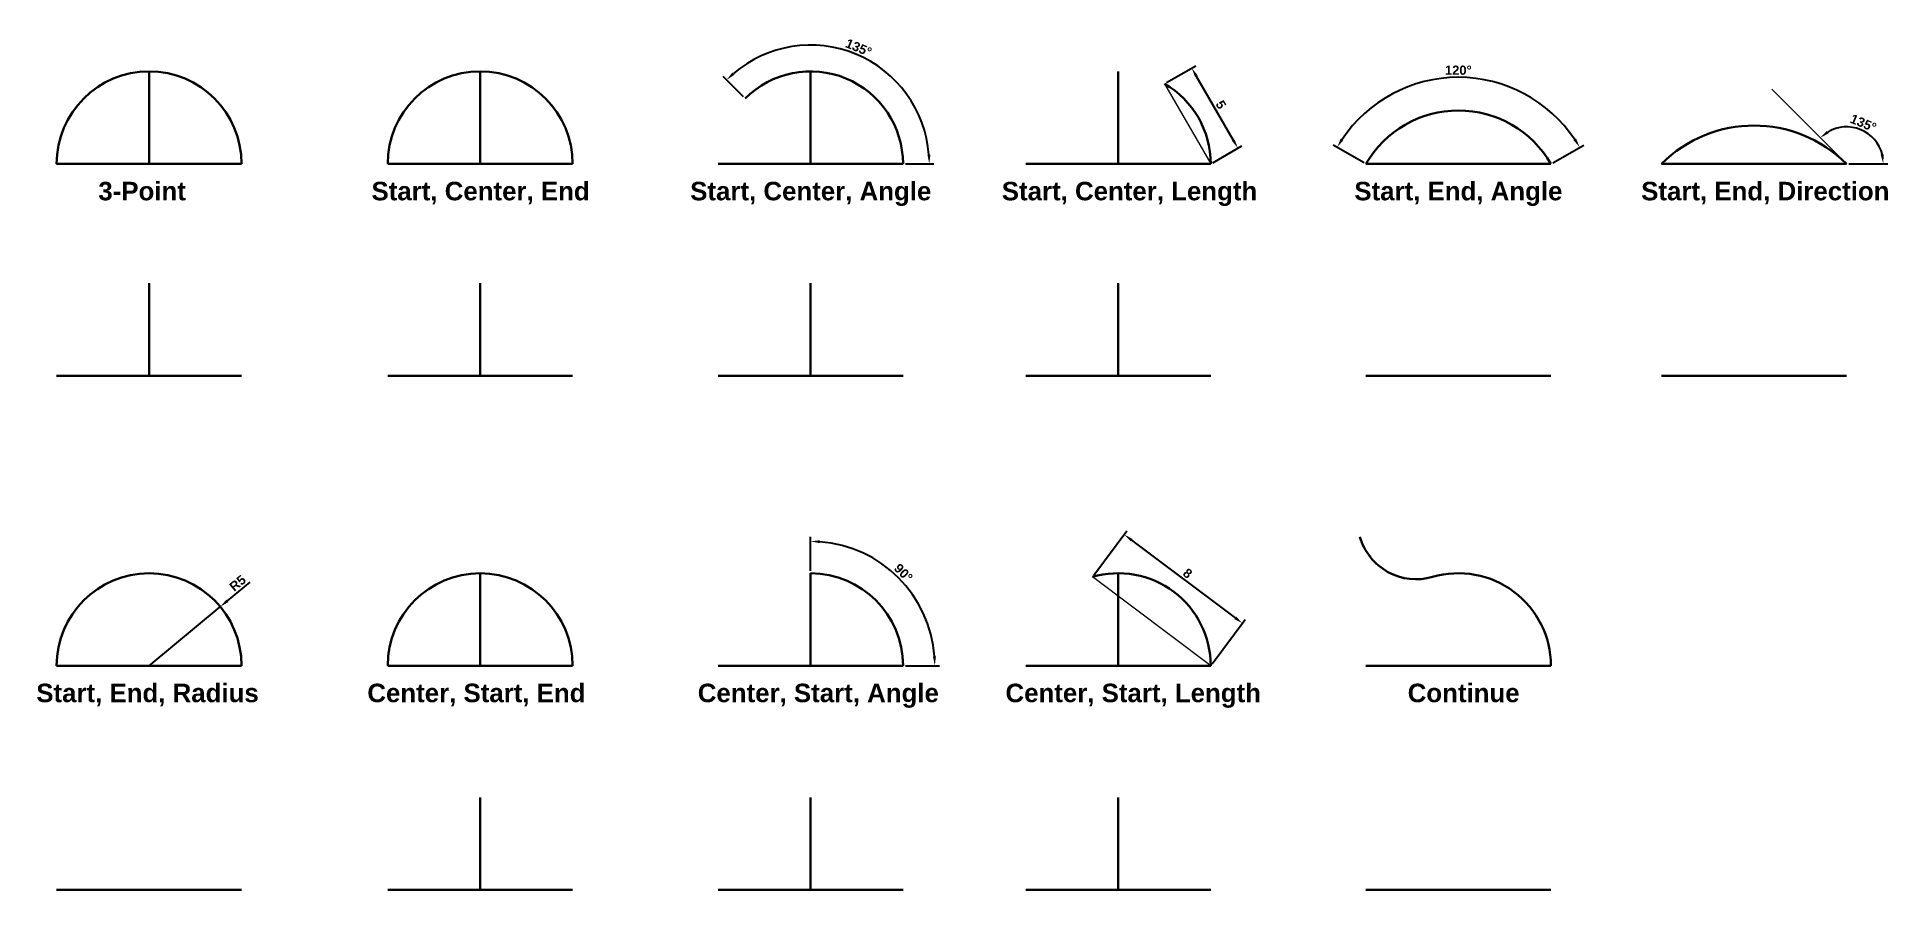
# Model space of a CAD drawing. Header units: millimetres. Extents: x 2239 to 2339, y 1185 to 1232.
import ezdxf

# ---------------------------------------------------------------- set-up
doc = ezdxf.new("R2010")
doc.units = ezdxf.units.MM
doc.layers.add('Contorno', color=7, linetype='Continuous', lineweight=30)
doc.layers.add('cotas', color=255, linetype='Continuous', lineweight=5)
doc.styles.get("Standard").update_dxf_attribs({"font": ''})
doc.styles.get('Standard').set_extended_font_data('Arial', bold=True)
doc.dimstyles.new('ISO-25', dxfattribs={"dimscale": 0.2, "dimtxt": 2.5, "dimasz": 2.5, "dimexe": 1.25, "dimexo": 0.625, "dimtad": 1, "dimtxsty": 'Standard', "dimcen": 2.5, "dimclrt": 7, "dimadec": 0, "dimazin": 0, "dimtfac": 1, "dimtmove": 0, "dimatfit": 3, "dimfxl": 1, "dimarcsym": 0})

# ---------------------------------------------------------------- blocks, each defined once
blk = doc.blocks.new('*D1')
at = {"layer": 'cotas', "color": 0, "lineweight": -2, "transparency": 16777216}
for p, q in [((2277.23, 1228.35), (2276.13, 1229.45)), ((2285.98, 1224.73), (2287.52, 1224.73))]:
    blk.add_line(p, q, dxfattribs=at)
blk.add_arc((2280.85, 1224.73), 6.42, 4.4633, 130.5367, dxfattribs=at)
at = {"layer": 'cotas', "color": 0, "transparency": 16777216}
for points in [[(2276.73, 1229.55), (2276.62, 1229.67), (2276.31, 1229.27)], [(2287.33, 1225.23), (2287.17, 1225.23), (2287.27, 1224.73)]]:
    blk.add_solid(points, dxfattribs=at)
at = {"layer": 'Defpoints', "color": 0, "transparency": 16777216}
for p in [(2285.39, 1229.27), (2277.31, 1228.27), (2280.85, 1224.73), (2285.85, 1224.73)]:
    blk.add_point(p, dxfattribs=at)
at = {"layer": 'cotas', "color": 7, "transparency": 16777216, "insert": (2283.45, 1231.01), "char_height": 0.5, "attachment_point": 5, "rotation": 337.5}
blk.add_mtext('135°', dxfattribs=at)
blk = doc.blocks.new('*D2')
at = {"layer": 'cotas', "color": 0, "lineweight": -2, "transparency": 16777216}
for p, q in [((2300.1, 1229.12), (2301.68, 1230.03)), ((2301.71, 1229.48), (2303.71, 1226.01)), ((2302.6, 1224.79), (2304.18, 1225.7))]:
    blk.add_line(p, q, dxfattribs=at)
at = {"layer": 'cotas', "color": 0, "transparency": 16777216}
for points in [[(2301.78, 1229.52), (2301.64, 1229.43), (2301.46, 1229.91)], [(2303.78, 1226.05), (2303.64, 1225.97), (2303.96, 1225.58)]]:
    blk.add_solid(points, dxfattribs=at)
at = {"layer": 'Defpoints', "color": 0, "transparency": 16777216}
for p in [(2299.99, 1229.06), (2303.96, 1225.58), (2302.49, 1224.73)]:
    blk.add_point(p, dxfattribs=at)
at = {"layer": 'cotas', "color": 7, "transparency": 16777216, "insert": (2303.04, 1227.93), "char_height": 0.5, "attachment_point": 5, "rotation": 300}
blk.add_mtext('5', dxfattribs=at)
blk = doc.blocks.new('*D3')
at = {"layer": 'cotas', "color": 0, "lineweight": -2, "transparency": 16777216}
for p, q in [((2310.78, 1224.79), (2309.11, 1225.75)), ((2320.99, 1224.79), (2322.66, 1225.75))]:
    blk.add_line(p, q, dxfattribs=at)
blk.add_arc((2315.88, 1221.84), 7.57, 33.7849, 146.2151, dxfattribs=at)
at = {"layer": 'cotas', "color": 0, "transparency": 16777216}
for points in [[(2309.66, 1226.01), (2309.52, 1226.1), (2309.33, 1225.63)], [(2322.25, 1226.1), (2322.11, 1226.01), (2322.44, 1225.63)]]:
    blk.add_solid(points, dxfattribs=at)
at = {"layer": 'Defpoints', "color": 0, "transparency": 16777216}
for p in [(2318.47, 1228.96), (2310.88, 1224.73), (2320.88, 1224.73), (2315.88, 1221.84)]:
    blk.add_point(p, dxfattribs=at)
at = {"layer": 'cotas', "color": 7, "transparency": 16777216, "insert": (2315.88, 1229.79), "char_height": 0.5, "attachment_point": 5}
blk.add_mtext('120°', dxfattribs=at)
blk = doc.blocks.new('*D4')
at = {"layer": 'cotas', "color": 0, "lineweight": -2, "transparency": 16777216}
blk.add_line((2336.99, 1224.73), (2339.11, 1224.73), dxfattribs=at)
blk.add_arc((2336.87, 1224.73), 2, 14.3869, 120.6131, dxfattribs=at)
at = {"layer": 'cotas', "color": 0, "transparency": 16777216}
for points in [[(2335.9, 1226.38), (2335.8, 1226.51), (2335.45, 1226.14)], [(2338.88, 1225.24), (2338.72, 1225.22), (2338.86, 1224.73)]]:
    blk.add_solid(points, dxfattribs=at)
at = {"layer": 'Defpoints', "color": 0, "transparency": 16777216}
for p in [(2332.84, 1228.76), (2338.28, 1226.14), (2326.87, 1224.73), (2336.87, 1224.73), (2336.87, 1224.73)]:
    blk.add_point(p, dxfattribs=at)
at = {"layer": 'cotas', "color": 7, "transparency": 16777216, "insert": (2337.78, 1226.93), "char_height": 0.5, "attachment_point": 5, "rotation": 337.5}
blk.add_mtext('135°', dxfattribs=at)
blk = doc.blocks.new('*D5')
at = {"layer": 'cotas', "color": 0, "lineweight": -2, "transparency": 16777216}
for p, q in [((2250.52, 1202.12), (2249.31, 1201.12)), ((2245.08, 1197.61), (2248.93, 1200.8))]:
    blk.add_line(p, q, dxfattribs=at)
at = {"layer": 'cotas', "color": 0, "transparency": 16777216}
blk.add_solid([(2249.26, 1201.18), (2249.37, 1201.05), (2248.93, 1200.8)], dxfattribs=at)
at = {"layer": 'Defpoints', "color": 0, "transparency": 16777216}
for p in [(2248.93, 1200.8), (2245.08, 1197.61)]:
    blk.add_point(p, dxfattribs=at)
at = {"layer": 'cotas', "color": 7, "transparency": 16777216, "insert": (2249.87, 1202.07), "char_height": 0.5, "attachment_point": 5, "rotation": 39.6547}
blk.add_mtext('R5', dxfattribs=at)
blk = doc.blocks.new('*D6')
at = {"layer": 'cotas', "color": 0, "lineweight": -2, "transparency": 16777216}
for p, q in [((2280.85, 1202.73), (2280.85, 1204.58)), ((2285.98, 1197.61), (2287.82, 1197.61))]:
    blk.add_line(p, q, dxfattribs=at)
blk.add_arc((2280.85, 1197.61), 6.72, 4.2639, 85.7361, dxfattribs=at)
at = {"layer": 'cotas', "color": 0, "transparency": 16777216}
for points in [[(2281.35, 1204.23), (2281.35, 1204.39), (2280.85, 1204.33)], [(2287.63, 1198.11), (2287.47, 1198.1), (2287.57, 1197.61)]]:
    blk.add_solid(points, dxfattribs=at)
at = {"layer": 'Defpoints', "color": 0, "transparency": 16777216}
for p in [(2280.85, 1202.61), (2286.67, 1200.97), (2280.85, 1197.61), (2285.85, 1197.61)]:
    blk.add_point(p, dxfattribs=at)
at = {"layer": 'cotas', "color": 7, "transparency": 16777216, "insert": (2285.87, 1202.63), "char_height": 0.5, "attachment_point": 5, "rotation": 315}
blk.add_mtext('90°', dxfattribs=at)
blk = doc.blocks.new('*D7')
at = {"layer": 'cotas', "color": 0, "lineweight": -2, "transparency": 16777216}
for p, q in [((2296.16, 1202.51), (2297.96, 1204.9)), ((2298.21, 1204.4), (2303.81, 1200.2)), ((2302.56, 1197.71), (2304.36, 1200.1))]:
    blk.add_line(p, q, dxfattribs=at)
at = {"layer": 'cotas', "color": 0, "transparency": 16777216}
for points in [[(2298.26, 1204.46), (2298.16, 1204.33), (2297.81, 1204.7)], [(2303.86, 1200.26), (2303.76, 1200.13), (2304.21, 1199.9)]]:
    blk.add_solid(points, dxfattribs=at)
at = {"layer": 'Defpoints', "color": 0, "transparency": 16777216}
for p in [(2296.09, 1202.41), (2304.21, 1199.9), (2302.49, 1197.61)]:
    blk.add_point(p, dxfattribs=at)
at = {"layer": 'cotas', "color": 7, "transparency": 16777216, "insert": (2301.24, 1202.6), "char_height": 0.5, "attachment_point": 5, "rotation": 323.1301}
blk.add_mtext('8', dxfattribs=at)

msp = doc.modelspace()

# ---------------------------------------------------------------- linework, layer by layer
at = {"layer": 'Contorno'}
for p, q in [((2245.079, 1224.73), (2245.079, 1229.73)), ((2262.982, 1224.73), (2262.982, 1229.73)), ((2280.85, 1224.73), (2280.85, 1229.73)), ((2297.49, 1224.73), (2297.49, 1229.73)), ((2240.079, 1224.73), (2250.079, 1224.73)), ((2257.982, 1224.73), (2267.982, 1224.73)), ((2275.85, 1224.73), (2285.85, 1224.73)), ((2292.49, 1224.73), (2302.49, 1224.73)), ((2310.885, 1224.73), (2320.885, 1224.73)), ((2326.866, 1224.73), (2336.866, 1224.73)), ((2245.079, 1213.277), (2245.079, 1218.277)), ((2262.982, 1213.277), (2262.982, 1218.277)), ((2280.85, 1213.277), (2280.85, 1218.277)), ((2297.49, 1213.277), (2297.49, 1218.277)), ((2240.079, 1213.277), (2250.079, 1213.277)), ((2257.982, 1213.277), (2267.982, 1213.277)), ((2275.85, 1213.277), (2285.85, 1213.277)), ((2292.49, 1213.277), (2302.49, 1213.277)), ((2310.885, 1213.277), (2320.885, 1213.277)), ((2326.866, 1213.277), (2336.866, 1213.277)), ((2262.982, 1197.607), (2262.982, 1202.607)), ((2280.85, 1197.607), (2280.85, 1202.607)), ((2297.49, 1197.607), (2297.49, 1202.607)), ((2240.079, 1197.607), (2250.079, 1197.607)), ((2257.982, 1197.607), (2267.982, 1197.607)), ((2275.85, 1197.607), (2285.85, 1197.607)), ((2292.49, 1197.607), (2302.49, 1197.607)), ((2310.885, 1197.607), (2320.885, 1197.607)), ((2262.982, 1185.489), (2262.982, 1190.489)), ((2280.85, 1185.489), (2280.85, 1190.489)), ((2297.49, 1185.489), (2297.49, 1190.489)), ((2240.079, 1185.489), (2250.079, 1185.489)), ((2257.982, 1185.489), (2267.982, 1185.489)), ((2275.85, 1185.489), (2285.85, 1185.489)), ((2292.49, 1185.489), (2302.49, 1185.489)), ((2310.885, 1185.489), (2320.885, 1185.489))]:
    msp.add_line(p, q, dxfattribs=at)
for centre, radius, start, end in [((2245.079, 1224.73), 5, 0, 180), ((2262.982, 1224.73), 5, 0, 180), ((2280.85, 1224.73), 5, 0, 135), ((2297.49, 1224.73), 5, 0, 60), ((2315.885, 1221.843), 5.774, 30, 150), ((2331.866, 1219.73), 7.071, 45, 135), ((2313.599, 1205.443), 3.162, 196.03498, 286.2602), ((2245.079, 1197.607), 5, 0, 180), ((2262.982, 1197.607), 5, 0, 180), ((2280.85, 1197.607), 5, 0, 90), ((2297.49, 1197.607), 5, 0, 106.2602), ((2315.885, 1197.607), 5, 0, 106.2602)]:
    msp.add_arc(centre, radius, start, end, dxfattribs=at)
at = {"layer": 'cotas'}
for p, q in [((2299.99, 1229.06), (2302.49, 1224.73)), ((2336.866, 1224.73), (2332.836, 1228.76)), ((2302.49, 1197.607), (2296.09, 1202.407))]:
    msp.add_line(p, q, dxfattribs=at)

# ---------------------------------------------------------------- texts
at = {"layer": 'Contorno', "char_height": 1, "attachment_point": 1}
for s, width, insert in [('3-Point', 9.58426, (2242.335, 1223.761)), ('Start, Center, End', 12.26473, (2257.107, 1223.761)), ('Start, Center, Angle', 13.13784, (2274.341, 1223.761)), ('Start, Center, Length', 14.19546, (2291.191, 1223.761)), ('Start, End, Angle', 14.19546, (2310.255, 1223.761)), ('Start, End, Direction', 14.19546, (2325.766, 1223.761)), ('Start, End, Radius', 14.19546, (2238.979, 1196.638)), ('Center, Start, End', 14.19546, (2256.882, 1196.638)), ('Center, Start, Angle', 14.19546, (2274.75, 1196.638)), ('Center, Start, Length', 14.19546, (2291.39, 1196.638)), ('Continue', 9.58426, (2313.14, 1196.638))]:
    msp.add_mtext_dynamic_manual_height_columns(s, width=width, gutter_width=12.5, heights=[0], dxfattribs=dict(at, insert=insert))

# ---------------------------------------------------------------- dimensions: what is measured, and where the dimension line sits
at = {"layer": 'cotas'}
for base, center, p1, p2, picture, middle in [((2285.39, 1229.27), (2280.85, 1224.73), (2285.85, 1224.73), (2277.315, 1228.265), '*D1', (2283.452, 1231.013)), ((2318.474, 1228.957), (2315.885, 1221.843), (2320.885, 1224.73), (2310.885, 1224.73), '*D3', (2315.885, 1229.794)), ((2286.67, 1200.967), (2280.85, 1197.607), (2285.85, 1197.607), (2280.85, 1202.607), '*D6', (2285.871, 1202.628))]:
    dim = msp.add_angular_dim_3p(base=base, center=center, p1=p1, p2=p2, dimstyle='ISO-25', dxfattribs=at)
    dim.commit()
    dim.dimension.update_dxf_attribs({"geometry": picture, "text_midpoint": middle})
for p1, p2, distance, picture, middle in [((2299.99, 1229.06), (2302.49, 1224.73), 1.698, '*D2', (2303.038, 1227.933)), ((2296.09, 1202.407), (2302.49, 1197.607), 2.864, '*D7', (2301.236, 1202.602))]:
    dim = msp.add_aligned_dim(p1=p1, p2=p2, distance=distance, dimstyle='ISO-25', dxfattribs=at)
    dim.commit()
    dim.dimension.update_dxf_attribs({"geometry": picture, "text_midpoint": middle})
dim = msp.add_angular_dim_2l(base=(2338.278, 1226.142), line1=((2326.866, 1224.73), (2336.866, 1224.73)), line2=((2336.866, 1224.73), (2332.836, 1228.76)), dimstyle='ISO-25', dxfattribs=at)
dim.commit()
dim.dimension.update_dxf_attribs({"geometry": '*D4', "text_midpoint": (2337.775, 1226.926)})
dim = msp.add_radius_dim(center=(2245.079, 1197.607), mpoint=(2248.929, 1200.798), dimstyle='ISO-25', dxfattribs=at)
dim.commit()
dim.dimension.update_dxf_attribs({"geometry": '*D5', "text_midpoint": (2249.869, 1202.069)})

doc.saveas('drawing.dxf')
